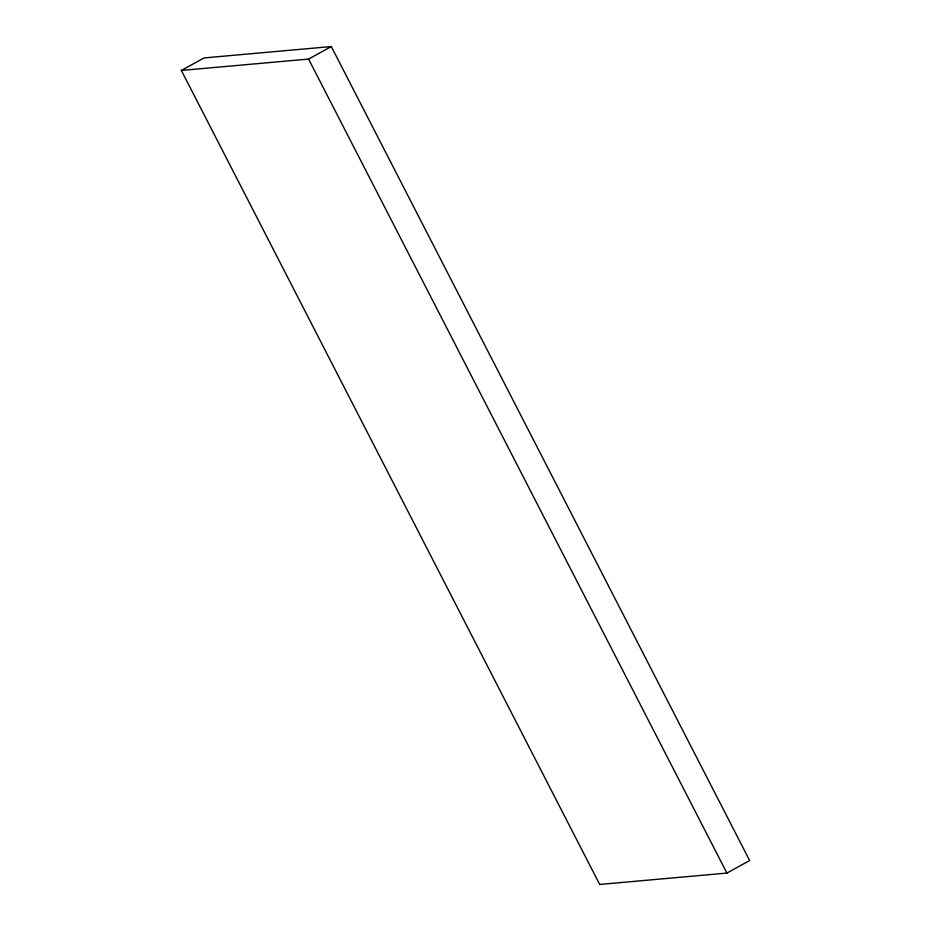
<?xml version="1.0" encoding="UTF-8"?>
<svg xmlns="http://www.w3.org/2000/svg" width="931" height="931" viewBox="0 0 931 931"><rect width="100%" height="100%" fill="white"/><g stroke="black" fill="none" stroke-linecap="round" stroke-linejoin="round"><path stroke-width="1.4" d="M181.347 70.442L204.087 57.92L331.308 46.55L749.653 860.558L726.913 873.08L599.692 884.45L181.347 70.442L308.58 59.072L331.308 46.55M308.58 59.072L726.913 873.08"/></g></svg>
